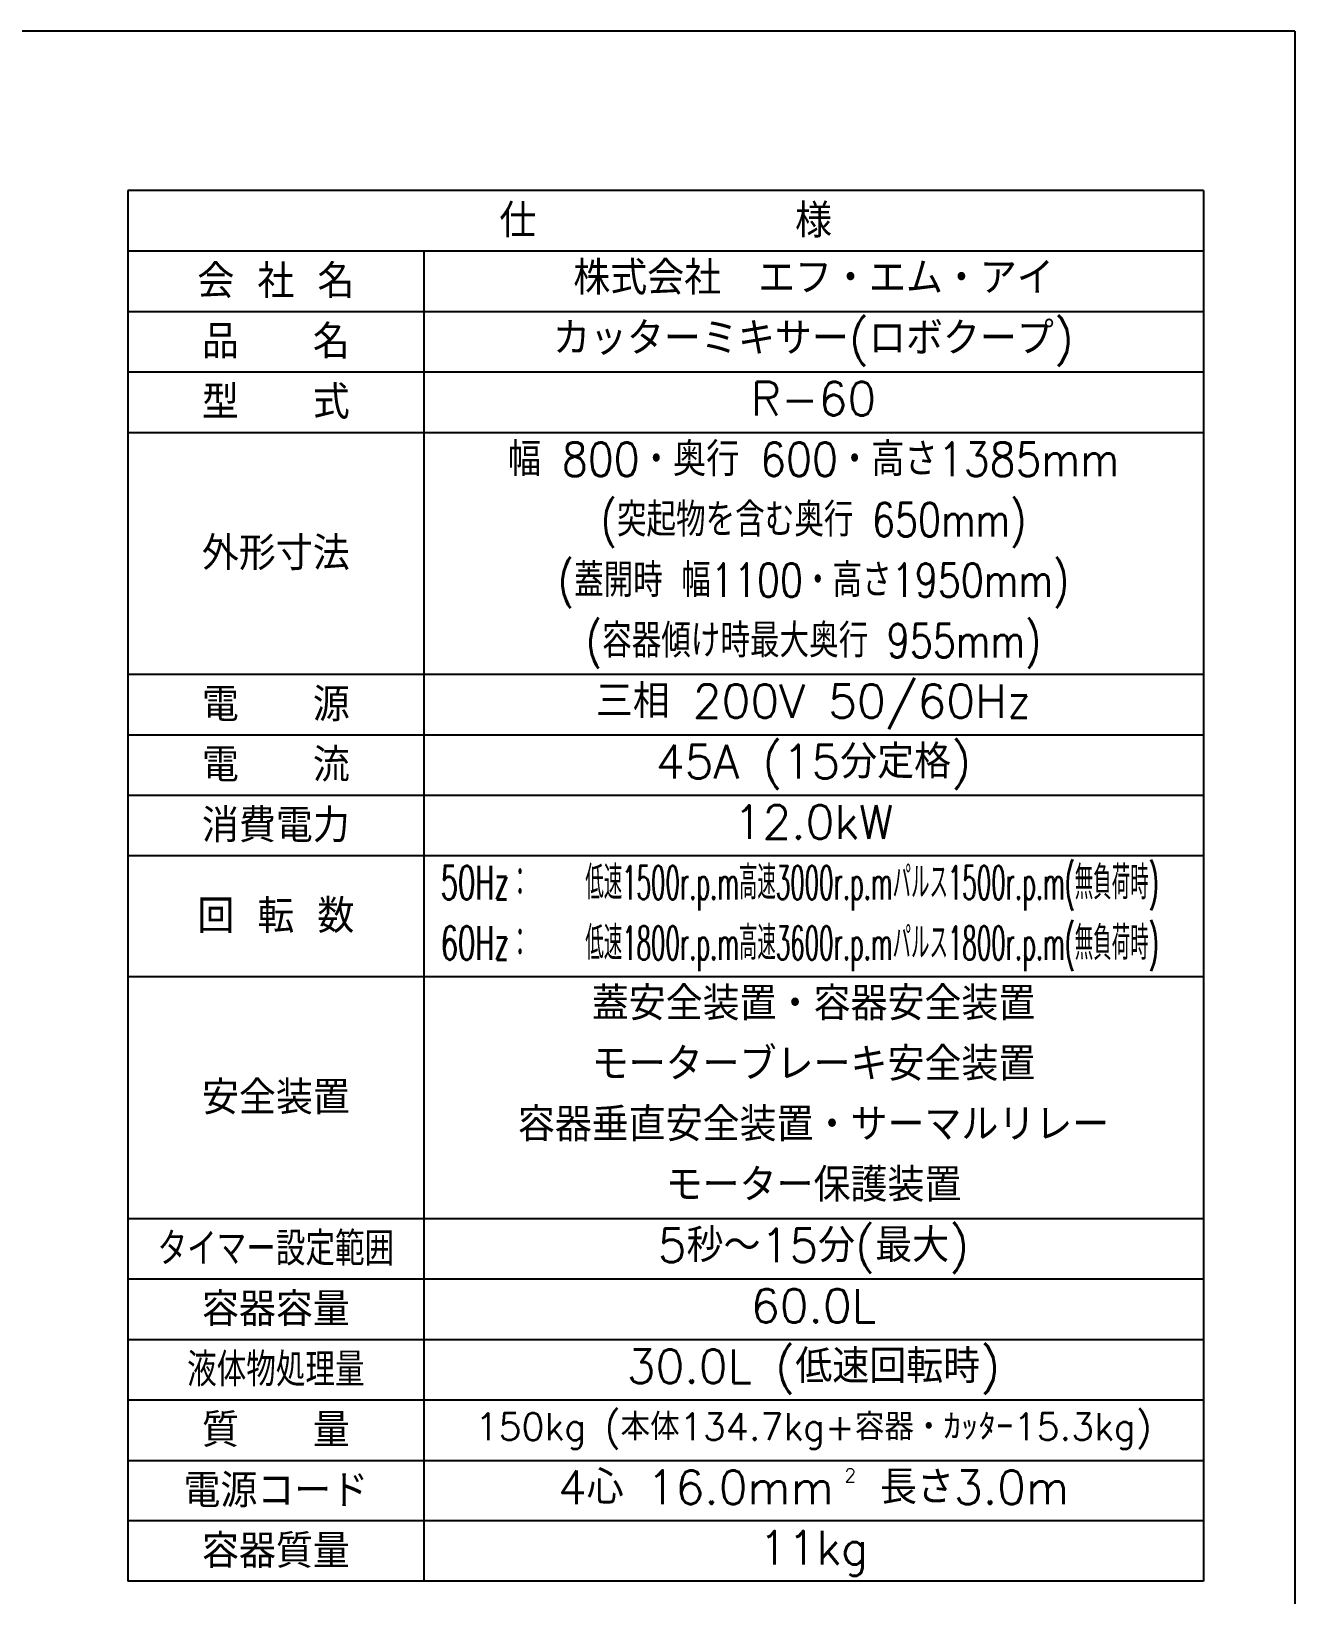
# Model space of a CAD drawing. Extents: x 460 to 8100, y 0 to 5507.
# Drawn here: x 6220 to 8100, y 3180 to 5507 of the extents above; entities that cross this region are included whole.
import ezdxf
from ezdxf.enums import TextEntityAlignment as Align

# ---------------------------------------------------------------- set-up
doc = ezdxf.new("R2010")
doc.units = 0
doc.header["$LTSCALE"] = 2
doc.layers.add('SIYOU', color=7, linetype='CONTINUOUS')
doc.layers.add('WAKU', color=7, linetype='CONTINUOUS')
doc.styles.get("Standard").update_dxf_attribs({"font": 'ROMANS', "bigfont": 'EXTFONT.shx'})

msp = doc.modelspace()

# ---------------------------------------------------------------- linework, layer by layer
at = {"layer": 'SIYOU', "color": 6}
for p, q in [((7964.1, 5270), (6364.1, 5270)), ((6364.1, 5270), (6364.1, 3200)), ((7964.1, 5270), (7964.1, 3200)), ((7964.1, 3200), (6364.1, 3200))]:
    msp.add_line(p, q, dxfattribs=at)
at = {"layer": 'SIYOU', "color": 7}
for p, q in [((6364.1, 5180), (7964.1, 5180)), ((6804.1, 5180), (6804.1, 3200)), ((6364.1, 5090), (7964.1, 5090)), ((6364.1, 5000), (7964.1, 5000)), ((6364.1, 4910), (7964.1, 4910)), ((6364.1, 4550), (7964.1, 4550)), ((6364.1, 4460), (7964.1, 4460)), ((6364.1, 4370), (7964.1, 4370)), ((6364.1, 4280), (7964.1, 4280)), ((6364.1, 4100), (7964.1, 4100)), ((6364.1, 3740), (7964.1, 3740)), ((6364.1, 3650), (7964.1, 3650)), ((6364.1, 3560), (7964.1, 3560)), ((6364.1, 3470), (7964.1, 3470)), ((6364.1, 3380), (7964.1, 3380)), ((7964.1, 3290), (6364.1, 3290))]:
    msp.add_line(p, q, dxfattribs=at)
at = {"layer": 'WAKU', "color": 6}
for q in [(460, 5507), (8100, 0)]:
    msp.add_line((8100, 5507), q, dxfattribs=at)

# ---------------------------------------------------------------- texts
at = {"layer": 'SIYOU'}
for s, p in [('仕\u3000\u3000\u3000\u3000\u3000\u3000\u3000様', (7164.1, 5225)), ('会 社 名', (6584.1, 5135)), ('品\u3000\u3000名', (6584.1, 5045)), ('型\u3000\u3000式', (6584.1, 4955)), ('外形寸法', (6584.1, 4730)), ('電\u3000\u3000源', (6584.1, 4505)), ('電\u3000\u3000流', (6584.1, 4415)), ('消費電力', (6584.1, 4325)), ('回 転 数', (6584.1, 4190)), ('安全装置', (6584.2, 3920)), ('容器容量', (6584.1, 3605)), ('質\u3000\u3000量', (6584.1, 3425)), ('電源コード', (6584.1, 3335)), ('容器質量', (6584.1, 3245))]:
    msp.add_text(s, height=50, dxfattribs=at).set_placement(p, align=Align.MIDDLE_CENTER)
at = {"layer": 'SIYOU', "color": 1}
for s, height, p in [('株式会社\u3000エフ・エム・アイ', 50, (7384.1, 5140)), ('カッターミキサー(ロボクープ)', 50, (7384.1, 5050)), ('R-60', 50, (7384.1, 4960)), ('三相 200V 50/60Hz', 50, (7384.1, 4510)), ('45A (15分定格)', 50, (7384.1, 4420)), ('12.0kW', 50, (7384.1, 4330)), ('蓋安全装置・容器安全装置', 50, (7384.1, 4060)), ('モーターブレーキ安全装置', 50, (7384.1, 3970)), ('容器垂直安全装置・サーマルリレー', 50, (7384.1, 3880)), ('モーター保護装置', 50, (7384.1, 3790)), ('5秒～15分(最大)', 50, (7384.1, 3700)), ('60.0L', 50, (7384.1, 3610)), ('30.0L (低速回転時)', 50, (7384.1, 3520)), ('150kg (本体134.7kg+容器・ｶｯﾀｰ15.3kg)', 40, (7384.1, 3430)), ('4心 16.0mm  長さ3.0m', 50, (7384.1, 3340)), ('2', 20, (7438.7, 3357.7)), ('11kg', 50, (7384.1, 3250))]:
    msp.add_text(s, height=height, dxfattribs=at).set_placement(p, align=Align.MIDDLE_CENTER)
for s, width, p in [('幅 800・奥行 600・高さ1385mm', 0.9, (7384.1, 4870)), ('(突起物を含む奥行 650mm)', 0.8, (7384.1, 4780)), ('(蓋開時 幅1100・高さ1950mm)', 0.8, (7384.1, 4690)), ('(容器傾け時最大奥行 955mm)', 0.8, (7384.1, 4600)), ('低速1500r.p.m高速3000r.p.mパルス1500r.p.m(無負荷時)', 0.5, (7471.1, 4240)), ('低速1800r.p.m高速3600r.p.mパルス1800r.p.m(無負荷時)', 0.5, (7471.1, 4150))]:
    msp.add_text(s, height=50, dxfattribs=dict(at, width=width)).set_placement(p, align=Align.MIDDLE_CENTER)
at = {"layer": 'SIYOU', "color": 1, "width": 0.6}
for s, p in [('50Hz：', (6829.4, 4240)), ('60Hz：', (6829.4, 4150))]:
    msp.add_text(s, height=50, dxfattribs=at).set_placement(p, align=Align.MIDDLE_LEFT)
at = {"layer": 'SIYOU', "width": 0.8}
for s, p in [('タイマー設定範囲', (6584.1, 3695)), ('液体物処理量', (6584.1, 3515))]:
    msp.add_text(s, height=50, dxfattribs=at).set_placement(p, align=Align.MIDDLE_CENTER)

doc.saveas('drawing.dxf')
